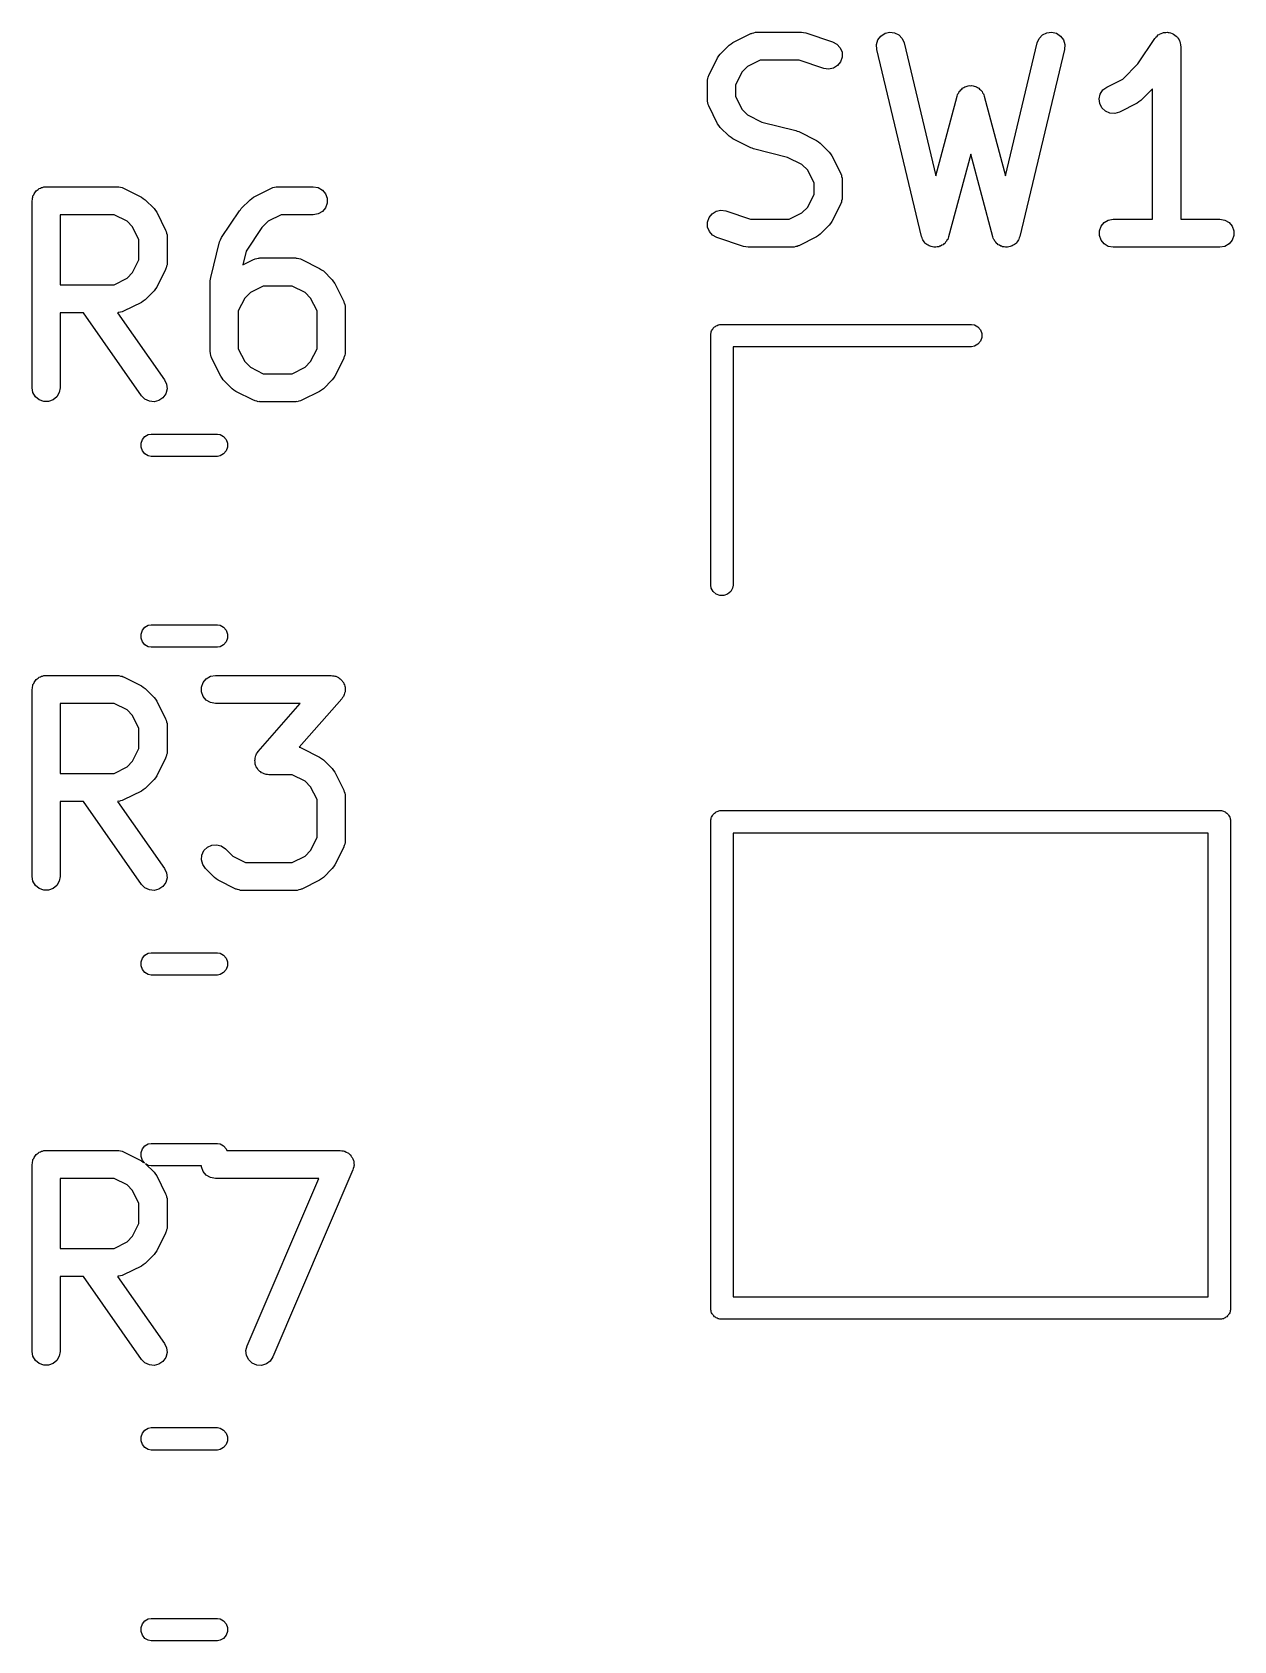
# Model space of a CAD drawing. Extents: x 105.5 to 202.9, y -138.6 to -44.
# Drawn here: x 120.71 to 127.14, y -52.64 to -44.04 of the extents above; entities that cross this region are included whole.
import ezdxf

# ---------------------------------------------------------------- set-up
doc = ezdxf.new("R2010")
doc.units = 0
doc.header["$MEASUREMENT"] = 0
doc.layers.add('BLACK', color=7, linetype='CONTINUOUS')

msp = doc.modelspace()

# ---------------------------------------------------------------- linework, layer by layer
at = {"layer": 'BLACK', "linetype": 'CONTINUOUS'}
for p, q in [((124.458, -44.0929), (124.554, -44.0453)), ((124.554, -44.0453), (124.558, -44.0441)), ((124.558, -44.0441), (124.561, -44.0419)), ((124.561, -44.0419), (124.57, -44.0404)), ((124.57, -44.0404), (124.579, -44.0379)), ((124.579, -44.0379), (124.583, -44.0381)), ((124.583, -44.0381), (124.587, -44.0374)), ((124.587, -44.0374), (124.825, -44.0374)), ((124.825, -44.0374), (124.837, -44.0395)), ((124.837, -44.0395), (124.849, -44.0412)), ((124.849, -44.0412), (124.992, -44.0888)), ((125.25, -44.0579), (125.272, -44.0435)), ((125.272, -44.0435), (125.297, -44.0375)), ((125.297, -44.0375), (125.323, -44.0405)), ((125.323, -44.0405), (125.346, -44.0522)), ((126.114, -44.0522), (126.137, -44.0405)), ((126.137, -44.0405), (126.163, -44.0375)), ((126.163, -44.0375), (126.188, -44.0435)), ((126.188, -44.0435), (126.21, -44.0579)), ((126.74, -44.0474), (126.749, -44.0444)), ((126.749, -44.0444), (126.757, -44.0404)), ((126.757, -44.0404), (126.761, -44.0399)), ((126.761, -44.0399), (126.765, -44.0385)), ((126.765, -44.0385), (126.774, -44.0385)), ((126.774, -44.0385), (126.782, -44.0375)), ((126.782, -44.0375), (126.786, -44.0385)), ((126.786, -44.0385), (126.791, -44.0385)), ((126.791, -44.0385), (126.799, -44.0416)), ((126.799, -44.0416), (126.808, -44.0437)), ((126.808, -44.0437), (126.811, -44.046)), ((124.391, -44.1546), (124.439, -44.107)), ((124.439, -44.107), (124.449, -44.1001)), ((124.449, -44.1001), (124.458, -44.0929)), ((124.992, -44.0888), (125.015, -44.1013)), ((125.015, -44.1013), (125.032, -44.1207)), ((125.032, -44.1207), (125.042, -44.145)), ((125.227, -44.1037), (125.234, -44.0788)), ((125.228, -44.1298), (125.227, -44.1037)), ((125.467, -45.1298), (125.228, -44.1298)), ((125.234, -44.0788), (125.25, -44.0579)), ((125.346, -44.0522), (125.364, -44.0711)), ((125.364, -44.0711), (125.374, -44.095)), ((125.374, -44.095), (125.544, -44.8059)), ((125.916, -44.8059), (126.086, -44.095)), ((126.232, -44.1298), (125.993, -45.1298)), ((126.086, -44.095), (126.096, -44.0711)), ((126.096, -44.0711), (126.114, -44.0522)), ((126.21, -44.0579), (126.226, -44.0788)), ((126.226, -44.0788), (126.233, -44.1037)), ((126.233, -44.1037), (126.232, -44.1298)), ((126.624, -44.2075), (126.715, -44.0708)), ((126.715, -44.0708), (126.718, -44.0678)), ((126.718, -44.0678), (126.72, -44.0642)), ((126.72, -44.0642), (126.727, -44.0584)), ((126.727, -44.0584), (126.733, -44.0519)), ((126.733, -44.0519), (126.737, -44.0501)), ((126.737, -44.0501), (126.74, -44.0474)), ((126.811, -44.046), (126.815, -44.0474)), ((126.815, -44.0474), (126.822, -44.0532)), ((126.822, -44.0532), (126.829, -44.0581)), ((126.829, -44.0581), (126.832, -44.0615)), ((126.832, -44.0615), (126.835, -44.0642)), ((126.835, -44.0642), (126.84, -44.0719)), ((126.84, -44.0719), (126.845, -44.0791)), ((126.845, -44.0791), (126.846, -44.0831)), ((126.846, -44.0831), (126.848, -44.0867)), ((126.848, -44.0867), (126.85, -44.0955)), ((126.85, -44.0955), (126.852, -44.1041)), ((126.852, -44.1041), (126.852, -44.1083)), ((126.852, -44.1083), (126.853, -44.1124)), ((126.853, -44.1124), (126.853, -45.0374)), ((124.33, -44.2693), (124.377, -44.1741)), ((124.377, -44.1741), (124.384, -44.1644)), ((124.384, -44.1644), (124.391, -44.1546)), ((124.605, -44.1874), (124.536, -44.2216)), ((124.813, -44.1874), (124.605, -44.1874)), ((124.944, -44.2312), (124.813, -44.1874)), ((125.018, -44.2161), (124.996, -44.2297)), ((125.034, -44.1957), (125.018, -44.2161)), ((125.042, -44.171), (125.034, -44.1957)), ((125.042, -44.145), (125.042, -44.171)), ((126.543, -44.2888), (126.624, -44.2075)), ((124.322, -44.2943), (124.325, -44.2859)), ((124.322, -44.2986), (124.322, -44.2943)), ((124.322, -44.3029), (124.322, -44.2986)), ((124.322, -44.3981), (124.322, -44.3029)), ((124.325, -44.2859), (124.326, -44.2772)), ((124.326, -44.2772), (124.328, -44.2735)), ((124.328, -44.2735), (124.33, -44.2693)), ((124.506, -44.252), (124.472, -44.3206)), ((124.536, -44.2216), (124.506, -44.252)), ((124.97, -44.235), (124.944, -44.2312)), ((124.996, -44.2297), (124.97, -44.235)), ((126.458, -44.331), (126.543, -44.2888)), ((124.472, -44.3206), (124.472, -44.3804)), ((124.472, -44.3804), (124.506, -44.4489)), ((125.544, -44.8059), (125.658, -44.3788)), ((125.658, -44.3788), (125.66, -44.3727)), ((125.66, -44.3727), (125.662, -44.3663)), ((125.662, -44.3663), (125.666, -44.361)), ((125.666, -44.361), (125.669, -44.3551)), ((125.669, -44.3551), (125.673, -44.3504)), ((125.673, -44.3504), (125.677, -44.345)), ((125.677, -44.345), (125.682, -44.3413)), ((125.682, -44.3413), (125.687, -44.3367)), ((125.687, -44.3367), (125.693, -44.3339)), ((125.693, -44.3339), (125.698, -44.3301)), ((125.698, -44.3301), (125.705, -44.3284)), ((125.705, -44.3284), (125.711, -44.3257)), ((125.711, -44.3257), (125.717, -44.3251)), ((125.717, -44.3251), (125.724, -44.3234)), ((125.724, -44.3234), (125.73, -44.3239)), ((125.73, -44.3239), (125.736, -44.3234)), ((125.736, -44.3234), (125.743, -44.3251)), ((125.743, -44.3251), (125.749, -44.3257)), ((125.749, -44.3257), (125.755, -44.3284)), ((125.755, -44.3284), (125.762, -44.3301)), ((125.762, -44.3301), (125.767, -44.3339)), ((125.767, -44.3339), (125.773, -44.3367)), ((125.773, -44.3367), (125.778, -44.3413)), ((125.778, -44.3413), (125.783, -44.345)), ((125.783, -44.345), (125.787, -44.3504)), ((125.787, -44.3504), (125.791, -44.3551)), ((125.791, -44.3551), (125.794, -44.361)), ((125.794, -44.361), (125.798, -44.3663)), ((125.798, -44.3663), (125.8, -44.3727)), ((125.8, -44.3727), (125.802, -44.3788)), ((125.802, -44.3788), (125.916, -44.8059)), ((126.417, -44.3936), (126.423, -44.3683)), ((126.423, -44.3683), (126.437, -44.3465)), ((126.437, -44.3465), (126.458, -44.331)), ((126.703, -44.3411), (126.64, -44.4035)), ((126.703, -45.0374), (126.703, -44.3411)), ((124.322, -44.4024), (124.322, -44.3981)), ((124.322, -44.4067), (124.322, -44.4024)), ((124.325, -44.4151), (124.322, -44.4067)), ((124.326, -44.4237), (124.325, -44.4151)), ((124.328, -44.4275), (124.326, -44.4237)), ((124.33, -44.4316), (124.328, -44.4275)), ((124.377, -44.5269), (124.33, -44.4316)), ((124.506, -44.4489), (124.536, -44.4793)), ((126.42, -44.4195), (126.417, -44.3936)), ((126.432, -44.4428), (126.42, -44.4195)), ((126.451, -44.4607), (126.432, -44.4428)), ((126.474, -44.471), (126.451, -44.4607)), ((126.5, -44.4726), (126.474, -44.471)), ((126.525, -44.4652), (126.5, -44.4726)), ((126.621, -44.4176), (126.525, -44.4652)), ((126.63, -44.4104), (126.621, -44.4176)), ((126.64, -44.4035), (126.63, -44.4104)), ((124.384, -44.5365), (124.377, -44.5269)), ((124.391, -44.5464), (124.384, -44.5365)), ((124.439, -44.594), (124.391, -44.5464)), ((124.536, -44.4793), (124.613, -44.5178)), ((124.613, -44.5178), (124.796, -44.5634)), ((124.449, -44.6009), (124.439, -44.594)), ((124.458, -44.608), (124.449, -44.6009)), ((124.554, -44.6557), (124.458, -44.608)), ((124.796, -44.5634), (124.803, -44.5668)), ((124.803, -44.5668), (124.811, -44.5691)), ((124.811, -44.5691), (124.906, -44.6167)), ((124.906, -44.6167), (124.916, -44.6239)), ((124.916, -44.6239), (124.926, -44.6308)), ((124.926, -44.6308), (124.974, -44.6784)), ((124.561, -44.658), (124.554, -44.6557)), ((124.569, -44.6613), (124.561, -44.658)), ((124.751, -44.707), (124.569, -44.6613)), ((124.828, -44.7454), (124.751, -44.707)), ((124.974, -44.6784), (124.98, -44.6882)), ((124.98, -44.6882), (124.988, -44.6979)), ((124.988, -44.6979), (125.035, -44.7931)), ((125.73, -44.6892), (125.612, -45.1317)), ((125.848, -45.1317), (125.73, -44.6892)), ((124.859, -44.7759), (124.828, -44.7454)), ((124.893, -44.8444), (124.859, -44.7759)), ((125.035, -44.7931), (125.036, -44.7973)), ((125.036, -44.7973), (125.039, -44.801)), ((125.039, -44.801), (125.04, -44.8097)), ((125.04, -44.8097), (125.043, -44.8181)), ((125.043, -44.8181), (125.042, -44.8224)), ((120.72, -44.9076), (120.722, -44.9015)), ((120.722, -44.9015), (120.726, -44.8964)), ((120.726, -44.8964), (120.729, -44.8907)), ((120.729, -44.8907), (120.734, -44.8865)), ((120.734, -44.8865), (120.739, -44.8815)), ((120.739, -44.8815), (120.744, -44.8782)), ((120.744, -44.8782), (120.749, -44.874)), ((120.749, -44.874), (120.756, -44.8718)), ((120.756, -44.8718), (120.761, -44.8685)), ((120.761, -44.8685), (120.768, -44.8673)), ((120.768, -44.8673), (120.774, -44.8651)), ((120.774, -44.8651), (120.78, -44.8651)), ((120.78, -44.8651), (120.787, -44.864)), ((120.787, -44.864), (121.168, -44.864)), ((121.168, -44.864), (121.172, -44.8647)), ((121.172, -44.8647), (121.176, -44.8644)), ((121.176, -44.8644), (121.185, -44.867)), ((121.185, -44.867), (121.194, -44.8685)), ((121.194, -44.8685), (121.197, -44.8706)), ((121.197, -44.8706), (121.201, -44.8719)), ((121.201, -44.8719), (121.297, -44.9195)), ((121.896, -44.9195), (121.991, -44.8719)), ((121.991, -44.8719), (121.996, -44.8706)), ((121.996, -44.8706), (121.999, -44.8685)), ((121.999, -44.8685), (122.008, -44.867)), ((122.008, -44.867), (122.016, -44.8644)), ((122.016, -44.8644), (122.021, -44.8647)), ((122.021, -44.8647), (122.025, -44.864)), ((122.025, -44.864), (122.215, -44.864)), ((122.215, -44.864), (122.241, -44.8685)), ((122.241, -44.8685), (122.264, -44.8815)), ((122.264, -44.8815), (122.28, -44.9015)), ((122.28, -44.9015), (122.289, -44.9259)), ((124.859, -44.9727), (124.893, -44.9042)), ((124.893, -44.9042), (124.893, -44.8444)), ((125.042, -44.8224), (125.043, -44.8267)), ((125.043, -44.8267), (125.043, -44.9219)), ((120.712, -44.939), (120.713, -44.9325)), ((120.712, -45.939), (120.712, -44.939)), ((120.713, -44.9259), (120.715, -44.9198)), ((120.713, -44.9325), (120.713, -44.9259)), ((120.715, -44.9198), (120.716, -44.9133)), ((120.716, -44.9133), (120.72, -44.9076)), ((121.297, -44.9195), (121.306, -44.9267)), ((121.306, -44.9267), (121.316, -44.9335)), ((121.316, -44.9335), (121.364, -44.9812)), ((121.364, -44.9812), (121.371, -44.991)), ((121.371, -44.991), (121.378, -45.0007)), ((121.82, -44.9926), (121.825, -44.9872)), ((121.825, -44.9872), (121.829, -44.9812)), ((121.829, -44.9812), (121.877, -44.9335)), ((121.877, -44.9335), (121.887, -44.9266)), ((121.887, -44.9266), (121.896, -44.9195)), ((122.28, -44.9765), (122.264, -44.9964)), ((122.289, -44.952), (122.28, -44.9765)), ((122.289, -44.9259), (122.289, -44.952)), ((124.369, -44.995), (124.395, -44.9898)), ((124.395, -44.9898), (124.42, -44.9936)), ((124.828, -45.0031), (124.859, -44.9727)), ((125.035, -44.9554), (124.988, -45.0507)), ((125.036, -44.9513), (125.035, -44.9554)), ((125.039, -44.9476), (125.036, -44.9513)), ((125.04, -44.9389), (125.039, -44.9476)), ((125.043, -44.9305), (125.04, -44.9389)), ((125.043, -44.9219), (125.042, -44.9262)), ((125.042, -44.9262), (125.043, -44.9305)), ((120.862, -45.014), (120.862, -45.3878)), ((121.15, -45.014), (120.862, -45.014)), ((121.219, -45.0482), (121.15, -45.014)), ((121.249, -45.0786), (121.219, -45.0482)), ((121.378, -45.0007), (121.425, -45.0959)), ((121.724, -45.1354), (121.82, -44.9926)), ((121.974, -45.0482), (121.94, -45.082)), ((122.043, -45.014), (121.974, -45.0482)), ((122.215, -45.014), (122.043, -45.014)), ((122.241, -45.0094), (122.215, -45.014)), ((122.264, -44.9964), (122.241, -45.0094)), ((124.322, -45.0538), (124.331, -45.029)), ((124.323, -45.0798), (124.322, -45.0538)), ((124.331, -45.029), (124.347, -45.0086)), ((124.347, -45.0086), (124.369, -44.995)), ((124.42, -44.9936), (124.552, -45.0374)), ((124.552, -45.0374), (124.76, -45.0374)), ((124.76, -45.0374), (124.828, -45.0031)), ((124.974, -45.0702), (124.926, -45.1178)), ((124.98, -45.0603), (124.974, -45.0702)), ((124.988, -45.0507), (124.98, -45.0603)), ((126.418, -45.0994), (126.427, -45.0749)), ((126.427, -45.0749), (126.444, -45.0549)), ((126.444, -45.0549), (126.466, -45.0419)), ((126.466, -45.0419), (126.492, -45.0374)), ((126.492, -45.0374), (126.703, -45.0374)), ((126.853, -45.0374), (127.063, -45.0374)), ((127.063, -45.0374), (127.089, -45.0419)), ((127.089, -45.0419), (127.112, -45.0549)), ((127.112, -45.0549), (127.128, -45.0749)), ((127.128, -45.0749), (127.137, -45.0994)), ((121.283, -45.1471), (121.249, -45.0786)), ((121.283, -45.2546), (121.283, -45.1471)), ((121.425, -45.0959), (121.427, -45.1)), ((121.427, -45.1), (121.429, -45.1038)), ((121.429, -45.1038), (121.43, -45.1124)), ((121.43, -45.1124), (121.433, -45.1209)), ((121.433, -45.1209), (121.433, -45.1252)), ((121.433, -45.1252), (121.433, -45.1294)), ((121.433, -45.1294), (121.433, -45.2723)), ((121.667, -45.3493), (121.714, -45.1589)), ((121.714, -45.1589), (121.719, -45.1472)), ((121.719, -45.1472), (121.724, -45.1354)), ((121.94, -45.082), (121.857, -45.2078)), ((124.333, -45.104), (124.323, -45.0798)), ((124.35, -45.1235), (124.333, -45.104)), ((124.373, -45.1359), (124.35, -45.1235)), ((124.516, -45.1835), (124.373, -45.1359)), ((124.906, -45.1318), (124.811, -45.1795)), ((124.916, -45.1247), (124.906, -45.1318)), ((124.926, -45.1178), (124.916, -45.1247)), ((125.47, -45.1368), (125.467, -45.1298)), ((125.472, -45.1442), (125.47, -45.1368)), ((125.475, -45.1486), (125.472, -45.1442)), ((125.477, -45.1537), (125.475, -45.1486)), ((125.482, -45.1592), (125.477, -45.1537)), ((125.487, -45.1655), (125.482, -45.1592)), ((125.596, -45.1607), (125.591, -45.1669)), ((125.601, -45.1553), (125.596, -45.1607)), ((125.603, -45.1504), (125.601, -45.1553)), ((125.607, -45.146), (125.603, -45.1504)), ((125.609, -45.1386), (125.607, -45.146)), ((125.612, -45.1317), (125.609, -45.1386)), ((125.851, -45.1386), (125.848, -45.1317)), ((125.853, -45.146), (125.851, -45.1386)), ((125.857, -45.1504), (125.853, -45.146)), ((125.859, -45.1553), (125.857, -45.1504)), ((125.864, -45.1607), (125.859, -45.1553)), ((125.869, -45.1669), (125.864, -45.1607)), ((125.978, -45.1592), (125.973, -45.1655)), ((125.983, -45.1537), (125.978, -45.1592)), ((125.985, -45.1486), (125.983, -45.1537)), ((125.988, -45.1442), (125.985, -45.1486)), ((125.99, -45.1368), (125.988, -45.1442)), ((125.993, -45.1298), (125.99, -45.1368)), ((126.418, -45.1254), (126.418, -45.0994)), ((126.427, -45.1499), (126.418, -45.1254)), ((126.444, -45.1698), (126.427, -45.1499)), ((127.128, -45.1499), (127.112, -45.1698)), ((127.137, -45.1254), (127.128, -45.1499)), ((127.137, -45.0994), (127.137, -45.1254)), ((121.857, -45.2078), (121.838, -45.2819)), ((121.9, -45.2516), (121.904, -45.2494)), ((121.904, -45.2494), (121.913, -45.2479)), ((121.913, -45.2479), (121.921, -45.2454)), ((121.921, -45.2454), (121.926, -45.2457)), ((121.926, -45.2457), (121.93, -45.2449)), ((121.93, -45.2449), (122.12, -45.2449)), ((122.12, -45.2449), (122.124, -45.2457)), ((122.124, -45.2457), (122.129, -45.2454)), ((122.129, -45.2454), (122.137, -45.2479)), ((122.137, -45.2479), (122.146, -45.2494)), ((122.146, -45.2494), (122.15, -45.2516)), ((124.528, -45.1853), (124.516, -45.1835)), ((124.54, -45.1874), (124.528, -45.1853)), ((124.778, -45.1874), (124.54, -45.1874)), ((124.782, -45.1866), (124.778, -45.1874)), ((124.786, -45.1869), (124.782, -45.1866)), ((124.795, -45.1844), (124.786, -45.1869)), ((124.803, -45.1829), (124.795, -45.1844)), ((124.807, -45.1807), (124.803, -45.1829)), ((124.811, -45.1795), (124.807, -45.1807)), ((125.491, -45.1686), (125.487, -45.1655)), ((125.495, -45.1726), (125.491, -45.1686)), ((125.502, -45.176), (125.495, -45.1726)), ((125.508, -45.1804), (125.502, -45.176)), ((125.513, -45.1818), (125.508, -45.1804)), ((125.518, -45.1843), (125.513, -45.1818)), ((125.526, -45.1851), (125.518, -45.1843)), ((125.533, -45.1871), (125.526, -45.1851)), ((125.539, -45.1866), (125.533, -45.1871)), ((125.544, -45.1872), (125.539, -45.1866)), ((125.551, -45.1855), (125.544, -45.1872)), ((125.559, -45.1848), (125.551, -45.1855)), ((125.564, -45.1825), (125.559, -45.1848)), ((125.569, -45.1812), (125.564, -45.1825)), ((125.576, -45.177), (125.569, -45.1812)), ((125.583, -45.1738), (125.576, -45.177)), ((125.586, -45.1699), (125.583, -45.1738)), ((125.591, -45.1669), (125.586, -45.1699)), ((125.874, -45.1699), (125.869, -45.1669)), ((125.877, -45.1738), (125.874, -45.1699)), ((125.884, -45.177), (125.877, -45.1738)), ((125.891, -45.1812), (125.884, -45.177)), ((125.896, -45.1825), (125.891, -45.1812)), ((125.901, -45.1848), (125.896, -45.1825)), ((125.909, -45.1855), (125.901, -45.1848)), ((125.916, -45.1872), (125.909, -45.1855)), ((125.921, -45.1866), (125.916, -45.1872)), ((125.927, -45.1871), (125.921, -45.1866)), ((125.934, -45.1851), (125.927, -45.1871)), ((125.942, -45.1843), (125.934, -45.1851)), ((125.947, -45.1818), (125.942, -45.1843)), ((125.952, -45.1804), (125.947, -45.1818)), ((125.958, -45.176), (125.952, -45.1804)), ((125.965, -45.1726), (125.958, -45.176)), ((125.969, -45.1686), (125.965, -45.1726)), ((125.973, -45.1655), (125.969, -45.1686)), ((126.466, -45.1829), (126.444, -45.1698)), ((126.492, -45.1874), (126.466, -45.1829)), ((127.063, -45.1874), (126.492, -45.1874)), ((127.089, -45.1829), (127.063, -45.1874)), ((127.112, -45.1698), (127.089, -45.1829)), ((121.219, -45.3535), (121.249, -45.3231)), ((121.249, -45.3231), (121.283, -45.2546)), ((121.425, -45.3058), (121.378, -45.4011)), ((121.427, -45.3017), (121.425, -45.3058)), ((121.429, -45.2979), (121.427, -45.3017)), ((121.43, -45.2893), (121.429, -45.2979)), ((121.433, -45.2809), (121.43, -45.2893)), ((121.433, -45.2723), (121.433, -45.2766)), ((121.433, -45.2766), (121.433, -45.2809)), ((121.838, -45.2819), (121.896, -45.2528)), ((121.896, -45.2528), (121.9, -45.2516)), ((122.15, -45.2516), (122.154, -45.2528)), ((122.154, -45.2528), (122.249, -45.3004)), ((122.249, -45.3004), (122.259, -45.3076)), ((122.259, -45.3076), (122.269, -45.3145)), ((122.269, -45.3145), (122.316, -45.3621)), ((120.862, -45.3878), (121.15, -45.3878)), ((121.15, -45.3878), (121.219, -45.3535)), ((121.364, -45.4206), (121.316, -45.4682)), ((121.371, -45.4107), (121.364, -45.4206)), ((121.378, -45.4011), (121.371, -45.4107)), ((121.664, -45.3675), (121.666, -45.3585)), ((121.664, -45.7485), (121.664, -45.3675)), ((121.666, -45.3585), (121.667, -45.3493)), ((121.947, -45.3949), (121.879, -45.4292)), ((122.103, -45.3949), (121.947, -45.3949)), ((122.171, -45.4292), (122.103, -45.3949)), ((122.316, -45.3621), (122.323, -45.3719)), ((122.323, -45.3719), (122.33, -45.3816)), ((122.33, -45.3816), (122.378, -45.4768)), ((121.297, -45.4822), (121.201, -45.5298)), ((121.306, -45.4751), (121.297, -45.4822)), ((121.316, -45.4682), (121.306, -45.4751)), ((121.849, -45.4596), (121.814, -45.5281)), ((121.879, -45.4292), (121.849, -45.4596)), ((122.201, -45.4596), (122.171, -45.4292)), ((122.236, -45.5281), (122.201, -45.4596)), ((122.378, -45.4768), (122.379, -45.481)), ((122.379, -45.481), (122.381, -45.4847)), ((122.381, -45.4847), (122.383, -45.4934)), ((122.383, -45.4934), (122.385, -45.5018)), ((122.385, -45.5018), (122.385, -45.5061)), ((122.385, -45.5061), (122.386, -45.5104)), ((120.986, -45.5378), (120.862, -45.5378)), ((120.862, -45.5378), (120.862, -45.939)), ((121.297, -45.982), (120.986, -45.5378)), ((121.172, -45.537), (121.169, -45.5376)), ((121.169, -45.5376), (121.42, -45.8959)), ((121.176, -45.5373), (121.172, -45.537)), ((121.185, -45.5348), (121.176, -45.5373)), ((121.194, -45.5332), (121.185, -45.5348)), ((121.197, -45.5311), (121.194, -45.5332)), ((121.201, -45.5298), (121.197, -45.5311)), ((121.814, -45.5281), (121.814, -45.7308)), ((122.236, -45.7308), (122.236, -45.5281)), ((122.386, -45.5104), (122.386, -45.7485)), ((124.34, -45.6494), (124.342, -45.6444)), ((124.34, -45.6548), (124.34, -45.6494)), ((124.34, -46.9952), (124.34, -45.6548)), ((124.342, -45.6444), (124.343, -45.6392)), ((124.343, -45.6392), (124.345, -45.6346)), ((124.345, -45.6346), (124.347, -45.6295)), ((124.347, -45.6295), (124.351, -45.6254)), ((124.351, -45.6254), (124.353, -45.6208)), ((124.353, -45.6208), (124.357, -45.6174)), ((124.357, -45.6174), (124.361, -45.6133)), ((124.361, -45.6133), (124.365, -45.6107)), ((124.365, -45.6107), (124.37, -45.6072)), ((124.37, -45.6072), (124.375, -45.6054)), ((124.375, -45.6054), (124.379, -45.6027)), ((124.379, -45.6027), (124.384, -45.6018)), ((124.384, -45.6018), (124.389, -45.6)), ((124.389, -45.6), (124.395, -45.6)), ((124.395, -45.6), (124.395, -45.6)), ((124.395, -45.6), (125.735, -45.6)), ((125.735, -45.6), (125.751, -45.6027)), ((125.751, -45.6027), (125.769, -45.6133)), ((125.769, -45.6133), (125.783, -45.6295)), ((125.783, -45.6295), (125.79, -45.6494)), ((125.79, -45.6706), (125.783, -45.6905)), ((125.79, -45.6494), (125.79, -45.6706)), ((121.665, -45.7527), (121.664, -45.7485)), ((121.665, -45.7571), (121.665, -45.7527)), ((121.667, -45.7655), (121.665, -45.7571)), ((121.669, -45.7741), (121.667, -45.7655)), ((121.814, -45.7308), (121.849, -45.7993)), ((122.201, -45.7993), (122.236, -45.7308)), ((122.383, -45.7655), (122.381, -45.7741)), ((122.385, -45.7571), (122.383, -45.7655)), ((122.386, -45.7485), (122.385, -45.7527)), ((122.385, -45.7527), (122.385, -45.7571)), ((125.735, -45.72), (124.46, -45.72)), ((124.46, -45.72), (124.46, -46.9952)), ((125.751, -45.7173), (125.735, -45.72)), ((125.769, -45.7067), (125.751, -45.7173)), ((125.783, -45.6905), (125.769, -45.7067)), ((121.671, -45.7779), (121.669, -45.7741)), ((121.672, -45.782), (121.671, -45.7779)), ((121.72, -45.8773), (121.672, -45.782)), ((121.849, -45.7993), (121.879, -45.8297)), ((121.879, -45.8297), (121.947, -45.864)), ((122.103, -45.864), (122.171, -45.8297)), ((122.171, -45.8297), (122.201, -45.7993)), ((122.378, -45.782), (122.33, -45.8773)), ((122.379, -45.7779), (122.378, -45.782)), ((122.381, -45.7741), (122.379, -45.7779)), ((121.42, -45.8959), (121.431, -45.9196)), ((121.431, -45.9196), (121.433, -45.9455)), ((121.727, -45.8869), (121.72, -45.8773)), ((121.734, -45.8968), (121.727, -45.8869)), ((121.781, -45.9444), (121.734, -45.8968)), ((121.947, -45.864), (122.103, -45.864)), ((122.316, -45.8968), (122.269, -45.9444)), ((122.323, -45.8869), (122.316, -45.8968)), ((122.33, -45.8773), (122.323, -45.8869)), ((120.716, -45.9646), (120.712, -45.939)), ((120.729, -45.9872), (120.716, -45.9646)), ((120.749, -46.0039), (120.729, -45.9872)), ((120.774, -46.0128), (120.749, -46.0039)), ((120.8, -46.0128), (120.774, -46.0128)), ((120.824, -46.0039), (120.8, -46.0128)), ((120.844, -45.9872), (120.824, -46.0039)), ((120.857, -45.9646), (120.844, -45.9872)), ((120.862, -45.939), (120.857, -45.9646)), ((121.315, -46.0004), (121.297, -45.982)), ((121.339, -46.0114), (121.315, -46.0004)), ((121.365, -46.0137), (121.339, -46.0114)), ((121.39, -46.0069), (121.365, -46.0137)), ((121.411, -45.992), (121.39, -46.0069)), ((121.426, -45.9707), (121.411, -45.992)), ((121.433, -45.9455), (121.426, -45.9707)), ((121.791, -45.9513), (121.781, -45.9444)), ((121.801, -45.9584), (121.791, -45.9513)), ((121.896, -46.006), (121.801, -45.9584)), ((121.9, -46.0073), (121.896, -46.006)), ((121.904, -46.0094), (121.9, -46.0073)), ((121.913, -46.011), (121.904, -46.0094)), ((121.921, -46.0135), (121.913, -46.011)), ((121.926, -46.0132), (121.921, -46.0135)), ((121.93, -46.014), (121.926, -46.0132)), ((122.12, -46.014), (121.93, -46.014)), ((122.124, -46.0132), (122.12, -46.014)), ((122.129, -46.0135), (122.124, -46.0132)), ((122.137, -46.011), (122.129, -46.0135)), ((122.146, -46.0094), (122.137, -46.011)), ((122.15, -46.0073), (122.146, -46.0094)), ((122.154, -46.006), (122.15, -46.0073)), ((122.249, -45.9584), (122.154, -46.006)), ((122.259, -45.9513), (122.249, -45.9584)), ((122.269, -45.9444), (122.259, -45.9513)), ((121.315, -46.1999), (121.333, -46.1893)), ((121.333, -46.1893), (121.348, -46.1866)), ((121.348, -46.1866), (121.702, -46.1866)), ((121.702, -46.1866), (121.717, -46.1893)), ((121.717, -46.1893), (121.735, -46.1999)), ((121.294, -46.236), (121.301, -46.2161)), ((121.294, -46.2572), (121.294, -46.236)), ((121.301, -46.277), (121.294, -46.2572)), ((121.301, -46.2161), (121.315, -46.1999)), ((121.315, -46.2932), (121.301, -46.277)), ((121.735, -46.1999), (121.749, -46.2161)), ((121.749, -46.277), (121.735, -46.2932)), ((121.749, -46.2161), (121.756, -46.236)), ((121.756, -46.2572), (121.749, -46.277)), ((121.756, -46.236), (121.756, -46.2572)), ((121.333, -46.3038), (121.315, -46.2932)), ((121.348, -46.3066), (121.333, -46.3038)), ((121.702, -46.3066), (121.348, -46.3066)), ((121.717, -46.3038), (121.702, -46.3066)), ((121.735, -46.2932), (121.717, -46.3038)), ((124.343, -47.0108), (124.34, -46.9952)), ((124.353, -47.0292), (124.343, -47.0108)), ((124.37, -47.0428), (124.353, -47.0292)), ((124.389, -47.05), (124.37, -47.0428)), ((124.411, -47.05), (124.389, -47.05)), ((124.43, -47.0428), (124.411, -47.05)), ((124.447, -47.0292), (124.43, -47.0428)), ((124.457, -47.0108), (124.447, -47.0292)), ((124.46, -46.9952), (124.457, -47.0108)), ((121.301, -47.2361), (121.315, -47.2199)), ((121.315, -47.2199), (121.333, -47.2093)), ((121.333, -47.2093), (121.348, -47.2066)), ((121.348, -47.2066), (121.702, -47.2066)), ((121.702, -47.2066), (121.717, -47.2093)), ((121.717, -47.2093), (121.735, -47.2199)), ((121.735, -47.2199), (121.749, -47.2361)), ((121.294, -47.256), (121.301, -47.2361)), ((121.294, -47.2772), (121.294, -47.256)), ((121.301, -47.297), (121.294, -47.2772)), ((121.315, -47.3132), (121.301, -47.297)), ((121.333, -47.3238), (121.315, -47.3132)), ((121.735, -47.3132), (121.717, -47.3238)), ((121.749, -47.297), (121.735, -47.3132)), ((121.749, -47.2361), (121.756, -47.256)), ((121.756, -47.2772), (121.749, -47.297)), ((121.756, -47.256), (121.756, -47.2772)), ((121.348, -47.3266), (121.333, -47.3238)), ((121.702, -47.3266), (121.348, -47.3266)), ((121.717, -47.3238), (121.702, -47.3266)), ((120.749, -47.4874), (120.756, -47.4852)), ((120.756, -47.4852), (120.761, -47.4819)), ((120.761, -47.4819), (120.768, -47.4808)), ((120.768, -47.4808), (120.774, -47.4785)), ((120.774, -47.4785), (120.78, -47.4785)), ((120.78, -47.4785), (120.787, -47.4774)), ((120.787, -47.4774), (121.168, -47.4774)), ((121.168, -47.4774), (121.172, -47.4781)), ((121.172, -47.4781), (121.176, -47.4779)), ((121.176, -47.4779), (121.185, -47.4804)), ((121.185, -47.4804), (121.194, -47.4819)), ((121.194, -47.4819), (121.197, -47.4841)), ((121.197, -47.4841), (121.201, -47.4853)), ((121.201, -47.4853), (121.297, -47.5329)), ((121.643, -47.4949), (121.666, -47.4819)), ((121.666, -47.4819), (121.692, -47.4774)), ((121.692, -47.4774), (122.311, -47.4774)), ((122.311, -47.4774), (122.318, -47.4787)), ((122.318, -47.4787), (122.325, -47.4788)), ((122.325, -47.4788), (122.331, -47.4809)), ((122.331, -47.4809), (122.336, -47.4819)), ((122.336, -47.4819), (122.343, -47.4856)), ((122.343, -47.4856), (122.35, -47.4882)), ((120.712, -47.5524), (120.713, -47.5459)), ((120.712, -48.5524), (120.712, -47.5524)), ((120.713, -47.5394), (120.715, -47.5332)), ((120.713, -47.5459), (120.713, -47.5394)), ((120.715, -47.5332), (120.716, -47.5267)), ((120.716, -47.5267), (120.72, -47.521)), ((120.72, -47.521), (120.722, -47.5149)), ((120.722, -47.5149), (120.726, -47.5099)), ((120.726, -47.5099), (120.729, -47.5042)), ((120.729, -47.5042), (120.734, -47.5)), ((120.734, -47.5), (120.739, -47.4949)), ((120.739, -47.4949), (120.744, -47.4916)), ((120.744, -47.4916), (120.749, -47.4874)), ((121.297, -47.5329), (121.306, -47.5401)), ((121.306, -47.5401), (121.316, -47.547)), ((121.316, -47.547), (121.364, -47.5946)), ((121.618, -47.5394), (121.627, -47.5149)), ((121.618, -47.5654), (121.618, -47.5394)), ((121.627, -47.5899), (121.618, -47.5654)), ((121.627, -47.5149), (121.643, -47.4949)), ((122.35, -47.4882), (122.354, -47.492)), ((122.354, -47.492), (122.359, -47.4949)), ((122.359, -47.4949), (122.364, -47.5005)), ((122.364, -47.5005), (122.369, -47.5054)), ((122.369, -47.5054), (122.372, -47.5104)), ((122.372, -47.5104), (122.376, -47.5149)), ((122.376, -47.5149), (122.378, -47.5218)), ((122.378, -47.5218), (122.382, -47.5282)), ((122.382, -47.5723), (122.381, -47.5795)), ((122.382, -47.5282), (122.383, -47.5339)), ((122.385, -47.5654), (122.382, -47.5723)), ((122.383, -47.5339), (122.385, -47.5394)), ((122.385, -47.5394), (122.385, -47.5467)), ((122.385, -47.5467), (122.386, -47.5539)), ((122.386, -47.5539), (122.385, -47.5596)), ((122.385, -47.5596), (122.385, -47.5654)), ((120.862, -47.6274), (120.862, -48.0012)), ((121.15, -47.6274), (120.862, -47.6274)), ((121.219, -47.6616), (121.15, -47.6274)), ((121.364, -47.5946), (121.371, -47.6044)), ((121.371, -47.6044), (121.378, -47.6141)), ((121.378, -47.6141), (121.425, -47.7093)), ((121.643, -47.6098), (121.627, -47.5899)), ((121.666, -47.6229), (121.643, -47.6098)), ((121.692, -47.6274), (121.666, -47.6229)), ((122.145, -47.6274), (121.692, -47.6274)), ((121.921, -47.8839), (122.145, -47.6274)), ((122.367, -47.6018), (122.14, -47.8618)), ((122.371, -47.5955), (122.367, -47.6018)), ((122.376, -47.5899), (122.371, -47.5955)), ((122.378, -47.5844), (122.376, -47.5899)), ((122.381, -47.5795), (122.378, -47.5844)), ((121.249, -47.692), (121.219, -47.6616)), ((121.283, -47.7606), (121.249, -47.692)), ((121.425, -47.7093), (121.427, -47.7135)), ((121.427, -47.7135), (121.429, -47.7172)), ((121.429, -47.7172), (121.43, -47.7259)), ((121.43, -47.7259), (121.433, -47.7343)), ((121.433, -47.7343), (121.433, -47.7386)), ((121.433, -47.7386), (121.433, -47.7429)), ((121.433, -47.7429), (121.433, -47.8857)), ((121.283, -47.868), (121.283, -47.7606)), ((121.249, -47.9365), (121.283, -47.868)), ((121.427, -47.9151), (121.425, -47.9193)), ((121.429, -47.9114), (121.427, -47.9151)), ((121.43, -47.9027), (121.429, -47.9114)), ((121.433, -47.8943), (121.43, -47.9027)), ((121.433, -47.8857), (121.433, -47.89)), ((121.433, -47.89), (121.433, -47.8943)), ((121.904, -47.9203), (121.906, -47.9134)), ((121.906, -47.9134), (121.907, -47.9062)), ((121.907, -47.9062), (121.91, -47.9013)), ((121.91, -47.9013), (121.912, -47.8958)), ((121.912, -47.8958), (121.917, -47.8902)), ((121.917, -47.8902), (121.921, -47.8839)), ((122.14, -47.8618), (122.146, -47.8629)), ((122.146, -47.8629), (122.15, -47.865)), ((122.15, -47.865), (122.154, -47.8663)), ((122.154, -47.8663), (122.249, -47.9139)), ((122.249, -47.9139), (122.259, -47.921)), ((120.862, -48.0012), (121.15, -48.0012)), ((121.15, -48.0012), (121.219, -47.9669)), ((121.219, -47.9669), (121.249, -47.9365)), ((121.425, -47.9193), (121.378, -48.0145)), ((121.902, -47.9318), (121.904, -47.9261)), ((121.904, -47.939), (121.902, -47.9318)), ((121.904, -47.9261), (121.904, -47.9203)), ((121.904, -47.9464), (121.904, -47.939)), ((121.905, -47.9518), (121.904, -47.9464)), ((121.906, -47.9575), (121.905, -47.9518)), ((121.91, -47.9639), (121.906, -47.9575)), ((121.912, -47.9708), (121.91, -47.9639)), ((121.916, -47.9753), (121.912, -47.9708)), ((121.919, -47.9803), (121.916, -47.9753)), ((121.924, -47.9852), (121.919, -47.9803)), ((121.929, -47.9908), (121.924, -47.9852)), ((121.934, -47.9937), (121.929, -47.9908)), ((121.939, -47.9975), (121.934, -47.9937)), ((121.945, -48.0001), (121.939, -47.9975)), ((121.952, -48.0038), (121.945, -48.0001)), ((122.259, -47.921), (122.269, -47.9279)), ((122.269, -47.9279), (122.316, -47.9755)), ((122.316, -47.9755), (122.323, -47.9854)), ((122.323, -47.9854), (122.33, -47.995)), ((122.33, -47.995), (122.378, -48.0903)), ((121.306, -48.0885), (121.297, -48.0957)), ((121.316, -48.0816), (121.306, -48.0885)), ((121.364, -48.034), (121.316, -48.0816)), ((121.371, -48.0242), (121.364, -48.034)), ((121.378, -48.0145), (121.371, -48.0242)), ((121.957, -48.0048), (121.952, -48.0038)), ((121.963, -48.0069), (121.957, -48.0048)), ((121.97, -48.0071), (121.963, -48.0069)), ((121.977, -48.0083), (121.97, -48.0071)), ((122.103, -48.0083), (121.977, -48.0083)), ((122.171, -48.0426), (122.103, -48.0083)), ((122.201, -48.073), (122.171, -48.0426)), ((122.236, -48.1415), (122.201, -48.073)), ((120.986, -48.1512), (120.862, -48.1512)), ((120.862, -48.1512), (120.862, -48.5524)), ((121.297, -48.5954), (120.986, -48.1512)), ((121.172, -48.1504), (121.169, -48.151)), ((121.169, -48.151), (121.42, -48.5094)), ((121.176, -48.1507), (121.172, -48.1504)), ((121.185, -48.1482), (121.176, -48.1507)), ((121.194, -48.1467), (121.185, -48.1482)), ((121.197, -48.1445), (121.194, -48.1467)), ((121.201, -48.1433), (121.197, -48.1445)), ((121.297, -48.0957), (121.201, -48.1433)), ((122.236, -48.3442), (122.236, -48.1415)), ((122.378, -48.0903), (122.379, -48.0944)), ((122.379, -48.0944), (122.381, -48.0982)), ((122.381, -48.0982), (122.383, -48.1068)), ((122.383, -48.1068), (122.385, -48.1152)), ((122.385, -48.1152), (122.385, -48.1195)), ((122.385, -48.1195), (122.386, -48.1238)), ((122.386, -48.1238), (122.386, -48.3619)), ((124.34, -48.2494), (124.342, -48.2444)), ((124.34, -48.2547), (124.34, -48.2494)), ((124.34, -48.2548), (124.34, -48.2547)), ((124.34, -50.8494), (124.34, -48.2548)), ((124.342, -48.2444), (124.343, -48.2392)), ((124.343, -48.2392), (124.345, -48.2345)), ((124.345, -48.2345), (124.347, -48.2295)), ((124.347, -48.2295), (124.351, -48.2255)), ((124.351, -48.2255), (124.353, -48.2208)), ((124.353, -48.2208), (124.357, -48.2174)), ((124.357, -48.2174), (124.361, -48.2133)), ((124.361, -48.2133), (124.365, -48.2107)), ((124.365, -48.2107), (124.37, -48.2072)), ((124.37, -48.2072), (124.375, -48.2054)), ((124.375, -48.2054), (124.379, -48.2027)), ((124.379, -48.2027), (124.384, -48.2018)), ((124.384, -48.2018), (124.389, -48.2)), ((124.389, -48.2), (124.395, -48.2)), ((124.395, -48.2), (124.395, -48.2)), ((124.395, -48.2), (127.065, -48.2)), ((127.065, -48.2), (127.071, -48.2)), ((127.065, -48.2), (127.065, -48.2)), ((127.071, -48.2), (127.076, -48.2018)), ((127.076, -48.2018), (127.081, -48.2027)), ((127.081, -48.2027), (127.085, -48.2054)), ((127.085, -48.2054), (127.09, -48.2072)), ((127.09, -48.2072), (127.095, -48.2107)), ((127.095, -48.2107), (127.099, -48.2133)), ((127.099, -48.2133), (127.103, -48.2174)), ((127.103, -48.2174), (127.107, -48.2208)), ((127.107, -48.2208), (127.109, -48.2255)), ((127.109, -48.2255), (127.113, -48.2295)), ((127.113, -48.2295), (127.115, -48.2345)), ((127.115, -48.2345), (127.117, -48.2392)), ((127.117, -48.2392), (127.118, -48.2444)), ((127.118, -48.2444), (127.12, -48.2494)), ((127.12, -48.2494), (127.12, -48.2547)), ((127.12, -48.2547), (127.12, -48.2548)), ((127.12, -48.2548), (127.12, -50.8652)), ((122.201, -48.4127), (122.236, -48.3442)), ((124.46, -48.32), (124.46, -50.8)), ((127, -48.32), (124.46, -48.32)), ((127, -50.8), (127, -48.32)), ((121.619, -48.4377), (121.63, -48.4141)), ((121.63, -48.4141), (121.649, -48.3957)), ((121.649, -48.3957), (121.672, -48.3847)), ((121.672, -48.3847), (121.698, -48.3824)), ((121.698, -48.3824), (121.723, -48.3892)), ((121.723, -48.3892), (121.745, -48.4041)), ((121.745, -48.4041), (121.784, -48.4431)), ((122.171, -48.4431), (122.201, -48.4127)), ((122.378, -48.3954), (122.33, -48.4907)), ((122.379, -48.3913), (122.378, -48.3954)), ((122.381, -48.3876), (122.379, -48.3913)), ((122.383, -48.3789), (122.381, -48.3876)), ((122.385, -48.3705), (122.383, -48.3789)), ((122.386, -48.3619), (122.385, -48.3662)), ((122.385, -48.3662), (122.385, -48.3705)), ((121.42, -48.5094), (121.431, -48.533)), ((121.617, -48.4637), (121.619, -48.4377)), ((121.624, -48.4888), (121.617, -48.4637)), ((121.639, -48.5102), (121.624, -48.4888)), ((121.686, -48.5578), (121.639, -48.5102)), ((121.784, -48.4431), (121.852, -48.4774)), ((121.852, -48.4774), (122.103, -48.4774)), ((122.103, -48.4774), (122.171, -48.4431)), ((122.316, -48.5102), (122.269, -48.5578)), ((122.323, -48.5003), (122.316, -48.5102)), ((122.33, -48.4907), (122.323, -48.5003)), ((120.716, -48.578), (120.712, -48.5524)), ((120.729, -48.6006), (120.716, -48.578)), ((120.749, -48.6173), (120.729, -48.6006)), ((120.844, -48.6006), (120.824, -48.6173)), ((120.857, -48.578), (120.844, -48.6006)), ((120.862, -48.5524), (120.857, -48.578)), ((121.315, -48.6138), (121.297, -48.5954)), ((121.426, -48.5841), (121.411, -48.6054)), ((121.433, -48.5589), (121.426, -48.5841)), ((121.431, -48.533), (121.433, -48.5589)), ((121.696, -48.5647), (121.686, -48.5578)), ((121.706, -48.5718), (121.696, -48.5647)), ((121.801, -48.6195), (121.706, -48.5718)), ((122.249, -48.5718), (122.154, -48.6195)), ((122.259, -48.5647), (122.249, -48.5718)), ((122.269, -48.5578), (122.259, -48.5647)), ((120.774, -48.6262), (120.749, -48.6173)), ((120.8, -48.6262), (120.774, -48.6262)), ((120.824, -48.6173), (120.8, -48.6262)), ((121.339, -48.6248), (121.315, -48.6138)), ((121.365, -48.6271), (121.339, -48.6248)), ((121.39, -48.6204), (121.365, -48.6271)), ((121.411, -48.6054), (121.39, -48.6204)), ((121.805, -48.6207), (121.801, -48.6195)), ((121.809, -48.6229), (121.805, -48.6207)), ((121.818, -48.6244), (121.809, -48.6229)), ((121.826, -48.6269), (121.818, -48.6244)), ((121.83, -48.6266), (121.826, -48.6269)), ((121.835, -48.6274), (121.83, -48.6266)), ((122.12, -48.6274), (121.835, -48.6274)), ((122.124, -48.6266), (122.12, -48.6274)), ((122.129, -48.6269), (122.124, -48.6266)), ((122.137, -48.6244), (122.129, -48.6269)), ((122.146, -48.6229), (122.137, -48.6244)), ((122.15, -48.6207), (122.146, -48.6229)), ((122.154, -48.6195), (122.15, -48.6207)), ((121.294, -49.0094), (121.301, -48.9895)), ((121.294, -49.0306), (121.294, -49.0094)), ((121.301, -49.0505), (121.294, -49.0306)), ((121.301, -48.9895), (121.315, -48.9733)), ((121.315, -48.9733), (121.333, -48.9627)), ((121.333, -48.9627), (121.348, -48.96)), ((121.348, -48.96), (121.702, -48.96)), ((121.702, -48.96), (121.717, -48.9627)), ((121.717, -48.9627), (121.735, -48.9733)), ((121.735, -48.9733), (121.749, -48.9895)), ((121.749, -48.9895), (121.756, -49.0094)), ((121.756, -49.0306), (121.749, -49.0505)), ((121.756, -49.0094), (121.756, -49.0306)), ((121.315, -49.0667), (121.301, -49.0505)), ((121.333, -49.0773), (121.315, -49.0667)), ((121.348, -49.08), (121.333, -49.0773)), ((121.702, -49.08), (121.348, -49.08)), ((121.717, -49.0773), (121.702, -49.08)), ((121.735, -49.0667), (121.717, -49.0773)), ((121.749, -49.0505), (121.735, -49.0667)), ((121.333, -49.9827), (121.348, -49.98)), ((121.348, -49.98), (121.702, -49.98)), ((121.702, -49.98), (121.717, -49.9827)), ((120.715, -50.0732), (120.716, -50.0667)), ((120.716, -50.0667), (120.72, -50.061)), ((120.72, -50.061), (120.722, -50.0549)), ((120.722, -50.0549), (120.726, -50.0499)), ((120.726, -50.0499), (120.729, -50.0442)), ((120.729, -50.0442), (120.734, -50.04)), ((120.734, -50.04), (120.739, -50.0349)), ((120.739, -50.0349), (120.744, -50.0316)), ((120.744, -50.0316), (120.749, -50.0274)), ((120.749, -50.0274), (120.756, -50.0252)), ((120.756, -50.0252), (120.761, -50.0219)), ((120.761, -50.0219), (120.768, -50.0208)), ((120.768, -50.0208), (120.774, -50.0185)), ((120.774, -50.0185), (120.78, -50.0185)), ((120.78, -50.0185), (120.787, -50.0174)), ((120.787, -50.0174), (121.168, -50.0174)), ((121.168, -50.0174), (121.172, -50.0181)), ((121.172, -50.0181), (121.176, -50.0179)), ((121.176, -50.0179), (121.185, -50.0204)), ((121.185, -50.0204), (121.194, -50.0219)), ((121.194, -50.0219), (121.197, -50.0241)), ((121.197, -50.0241), (121.201, -50.0253)), ((121.201, -50.0253), (121.297, -50.0729)), ((121.294, -50.0294), (121.301, -50.0095)), ((121.294, -50.0506), (121.294, -50.0294)), ((121.301, -50.0705), (121.294, -50.0506)), ((121.301, -50.0095), (121.315, -49.9933)), ((121.315, -49.9933), (121.333, -49.9827)), ((121.717, -49.9827), (121.735, -49.9933)), ((121.735, -49.9933), (121.749, -50.0095)), ((121.749, -50.0095), (121.752, -50.0174)), ((121.752, -50.0174), (122.358, -50.0174)), ((122.358, -50.0174), (122.367, -50.0189)), ((122.367, -50.0189), (122.375, -50.0194)), ((122.375, -50.0194), (122.38, -50.0211)), ((122.38, -50.0211), (122.384, -50.0219)), ((122.384, -50.0219), (122.391, -50.0262)), ((122.391, -50.0262), (122.399, -50.0296)), ((122.399, -50.0296), (122.403, -50.0327)), ((122.403, -50.0327), (122.407, -50.0349)), ((122.407, -50.0349), (122.412, -50.0415)), ((122.412, -50.0415), (122.418, -50.0475)), ((122.418, -50.0475), (122.42, -50.0514)), ((122.42, -50.0514), (122.423, -50.0549)), ((122.423, -50.0549), (122.426, -50.063)), ((122.426, -50.063), (122.43, -50.0707)), ((120.712, -50.0924), (120.713, -50.0859)), ((120.712, -51.0924), (120.712, -50.0924)), ((120.713, -50.0794), (120.715, -50.0732)), ((120.713, -50.0859), (120.713, -50.0794)), ((121.297, -50.0729), (121.306, -50.0801)), ((121.313, -50.0847), (121.301, -50.0705)), ((121.306, -50.0801), (121.313, -50.0847)), ((121.333, -50.0973), (121.318, -50.0884)), ((121.318, -50.0884), (121.364, -50.1346)), ((121.348, -50.1), (121.333, -50.0973)), ((121.618, -50.1), (121.348, -50.1)), ((121.364, -50.1346), (121.371, -50.1444)), ((121.371, -50.1444), (121.378, -50.1541)), ((121.618, -50.1054), (121.618, -50.1)), ((121.627, -50.1299), (121.618, -50.1054)), ((121.643, -50.1498), (121.627, -50.1299)), ((121.666, -50.1629), (121.643, -50.1498)), ((122.427, -50.1219), (121.999, -51.1219)), ((122.429, -50.1135), (122.427, -50.1219)), ((122.432, -50.1054), (122.429, -50.1135)), ((122.43, -50.0707), (122.431, -50.0751)), ((122.431, -50.0751), (122.432, -50.0794)), ((122.432, -50.0794), (122.432, -50.088)), ((122.432, -50.088), (122.433, -50.0966)), ((122.433, -50.0966), (122.432, -50.1009)), ((122.432, -50.1009), (122.432, -50.1054)), ((120.862, -50.1674), (120.862, -50.5412)), ((121.15, -50.1674), (120.862, -50.1674)), ((121.219, -50.2016), (121.15, -50.1674)), ((121.249, -50.232), (121.219, -50.2016)), ((121.283, -50.3006), (121.249, -50.232)), ((121.378, -50.1541), (121.425, -50.2493)), ((121.692, -50.1674), (121.666, -50.1629)), ((122.245, -50.1674), (121.692, -50.1674)), ((121.861, -51.0628), (122.245, -50.1674)), ((121.283, -50.408), (121.283, -50.3006)), ((121.425, -50.2493), (121.427, -50.2535)), ((121.427, -50.2535), (121.429, -50.2572)), ((121.429, -50.2572), (121.43, -50.2659)), ((121.43, -50.2659), (121.433, -50.2743)), ((121.433, -50.2743), (121.433, -50.2786)), ((121.433, -50.2786), (121.433, -50.2829)), ((121.433, -50.2829), (121.433, -50.4257)), ((121.249, -50.4765), (121.283, -50.408)), ((121.219, -50.5069), (121.249, -50.4765)), ((121.425, -50.4593), (121.378, -50.5545)), ((121.427, -50.4551), (121.425, -50.4593)), ((121.429, -50.4514), (121.427, -50.4551)), ((121.43, -50.4427), (121.429, -50.4514)), ((121.433, -50.4343), (121.43, -50.4427)), ((121.433, -50.4257), (121.433, -50.43)), ((121.433, -50.43), (121.433, -50.4343)), ((120.862, -50.5412), (121.15, -50.5412)), ((121.15, -50.5412), (121.219, -50.5069)), ((121.364, -50.574), (121.316, -50.6216)), ((121.371, -50.5642), (121.364, -50.574)), ((121.378, -50.5545), (121.371, -50.5642)), ((121.297, -50.6357), (121.201, -50.6833)), ((121.306, -50.6285), (121.297, -50.6357)), ((121.316, -50.6216), (121.306, -50.6285)), ((120.986, -50.6912), (120.862, -50.6912)), ((120.862, -50.6912), (120.862, -51.0924)), ((121.297, -51.1354), (120.986, -50.6912)), ((121.172, -50.6904), (121.169, -50.691)), ((121.169, -50.691), (121.42, -51.0494)), ((121.176, -50.6907), (121.172, -50.6904)), ((121.185, -50.6882), (121.176, -50.6907)), ((121.194, -50.6867), (121.185, -50.6882)), ((121.197, -50.6845), (121.194, -50.6867)), ((121.201, -50.6833), (121.197, -50.6845)), ((124.46, -50.8), (127, -50.8)), ((124.34, -50.8706), (124.34, -50.8494)), ((124.342, -50.8756), (124.34, -50.8706)), ((124.343, -50.8808), (124.342, -50.8756)), ((124.345, -50.8854), (124.343, -50.8808)), ((124.347, -50.8905), (124.345, -50.8854)), ((124.351, -50.8945), (124.347, -50.8905)), ((124.353, -50.8992), (124.351, -50.8945)), ((124.357, -50.9026), (124.353, -50.8992)), ((124.361, -50.9067), (124.357, -50.9026)), ((124.365, -50.9093), (124.361, -50.9067)), ((124.37, -50.9128), (124.365, -50.9093)), ((124.375, -50.9146), (124.37, -50.9128)), ((124.379, -50.9173), (124.375, -50.9146)), ((124.384, -50.9182), (124.379, -50.9173)), ((124.389, -50.92), (124.384, -50.9182)), ((124.395, -50.92), (124.389, -50.92)), ((127.065, -50.92), (124.395, -50.92)), ((124.395, -50.92), (124.395, -50.92)), ((127.071, -50.92), (127.065, -50.92)), ((127.065, -50.92), (127.065, -50.92)), ((127.076, -50.9182), (127.071, -50.92)), ((127.081, -50.9173), (127.076, -50.9182)), ((127.085, -50.9146), (127.081, -50.9173)), ((127.09, -50.9128), (127.085, -50.9146)), ((127.095, -50.9093), (127.09, -50.9128)), ((127.099, -50.9067), (127.095, -50.9093)), ((127.103, -50.9026), (127.099, -50.9067)), ((127.107, -50.8992), (127.103, -50.9026)), ((127.109, -50.8945), (127.107, -50.8992)), ((127.113, -50.8905), (127.109, -50.8945)), ((127.115, -50.8855), (127.113, -50.8905)), ((127.117, -50.8808), (127.115, -50.8855)), ((127.118, -50.8756), (127.117, -50.8808)), ((127.12, -50.8706), (127.118, -50.8756)), ((127.12, -50.8652), (127.12, -50.8653)), ((127.12, -50.8653), (127.12, -50.8706)), ((120.716, -51.118), (120.712, -51.0924)), ((120.862, -51.0924), (120.857, -51.118)), ((121.42, -51.0494), (121.431, -51.073)), ((121.433, -51.0989), (121.426, -51.1241)), ((121.431, -51.073), (121.433, -51.0989)), ((121.855, -51.0882), (121.861, -51.0628)), ((121.858, -51.1141), (121.855, -51.0882)), ((120.729, -51.1406), (120.716, -51.118)), ((120.749, -51.1573), (120.729, -51.1406)), ((120.774, -51.1662), (120.749, -51.1573)), ((120.8, -51.1662), (120.774, -51.1662)), ((120.824, -51.1573), (120.8, -51.1662)), ((120.844, -51.1406), (120.824, -51.1573)), ((120.857, -51.118), (120.844, -51.1406)), ((121.315, -51.1538), (121.297, -51.1354)), ((121.339, -51.1648), (121.315, -51.1538)), ((121.365, -51.1671), (121.339, -51.1648)), ((121.39, -51.1604), (121.365, -51.1671)), ((121.411, -51.1454), (121.39, -51.1604)), ((121.426, -51.1241), (121.411, -51.1454)), ((121.87, -51.1373), (121.858, -51.1141)), ((121.889, -51.1551), (121.87, -51.1373)), ((121.913, -51.1654), (121.889, -51.1551)), ((121.939, -51.1669), (121.913, -51.1654)), ((121.964, -51.1593), (121.939, -51.1669)), ((121.984, -51.1437), (121.964, -51.1593)), ((121.999, -51.1219), (121.984, -51.1437)), ((121.294, -51.5494), (121.301, -51.5295)), ((121.301, -51.5295), (121.315, -51.5133)), ((121.315, -51.5133), (121.333, -51.5027)), ((121.333, -51.5027), (121.348, -51.5)), ((121.348, -51.5), (121.702, -51.5)), ((121.702, -51.5), (121.717, -51.5027)), ((121.717, -51.5027), (121.735, -51.5133)), ((121.735, -51.5133), (121.749, -51.5295)), ((121.749, -51.5295), (121.756, -51.5494)), ((121.294, -51.5706), (121.294, -51.5494)), ((121.301, -51.5905), (121.294, -51.5706)), ((121.315, -51.6067), (121.301, -51.5905)), ((121.333, -51.6173), (121.315, -51.6067)), ((121.735, -51.6067), (121.717, -51.6173)), ((121.749, -51.5905), (121.735, -51.6067)), ((121.756, -51.5706), (121.749, -51.5905)), ((121.756, -51.5494), (121.756, -51.5706)), ((121.348, -51.62), (121.333, -51.6173)), ((121.702, -51.62), (121.348, -51.62)), ((121.717, -51.6173), (121.702, -51.62)), ((121.294, -52.5694), (121.301, -52.5495)), ((121.301, -52.5495), (121.315, -52.5333)), ((121.315, -52.5333), (121.333, -52.5227)), ((121.333, -52.5227), (121.348, -52.52)), ((121.348, -52.52), (121.702, -52.52)), ((121.702, -52.52), (121.717, -52.5227)), ((121.717, -52.5227), (121.735, -52.5333)), ((121.735, -52.5333), (121.749, -52.5495)), ((121.749, -52.5495), (121.756, -52.5694)), ((121.294, -52.5906), (121.294, -52.5694)), ((121.301, -52.6105), (121.294, -52.5906)), ((121.315, -52.6267), (121.301, -52.6105)), ((121.333, -52.6373), (121.315, -52.6267)), ((121.348, -52.64), (121.333, -52.6373)), ((121.702, -52.64), (121.348, -52.64)), ((121.717, -52.6373), (121.702, -52.64)), ((121.735, -52.6267), (121.717, -52.6373)), ((121.749, -52.6105), (121.735, -52.6267)), ((121.756, -52.5906), (121.749, -52.6105)), ((121.756, -52.5694), (121.756, -52.5906))]:
    msp.add_line(p, q, dxfattribs=at)

doc.saveas('drawing.dxf')
